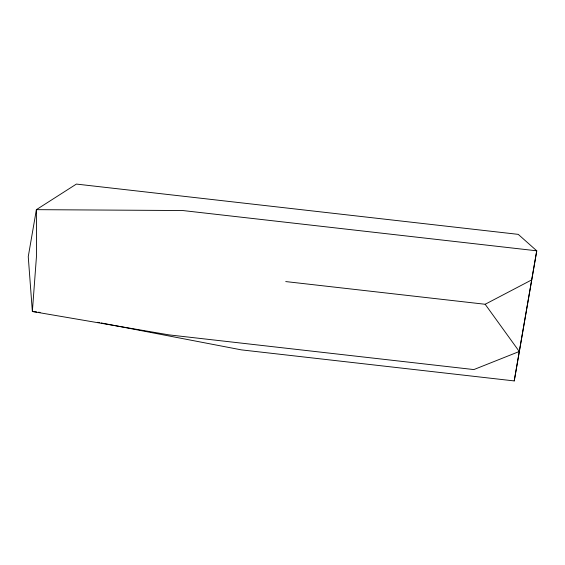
<?xml version="1.0" encoding="UTF-8"?>
<svg xmlns="http://www.w3.org/2000/svg" width="565" height="565" viewBox="0 0 565 565"><rect width="100%" height="100%" fill="white"/><g stroke="black" fill="none" stroke-linecap="round" stroke-linejoin="round"><path stroke-width="0.85" d="M101.192 322.947L241.361 349.869L514.228 380.923L536.75 250.818L518.246 234.362L76.395 184.077L36.386 209.657L28.25 256.658L32.36 311.492L169.055 334.89L473.851 369.574L519.27 351.501L485.166 304.267L285.735 281.575M514.228 380.923L536.75 250.818L182.728 210.533L36.386 209.657L36.541 255.408L32.36 311.492L36.669 312.007M485.166 304.267L531.693 279.901M38.392 312.212L40.115 312.417M97.752 322.283L99.475 322.615"/></g></svg>
